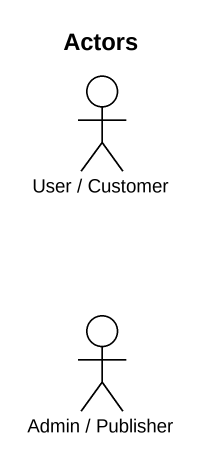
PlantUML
@startuml
title Actors
actor "User / Customer" as User_Customer
actor "Admin / Publisher" as Admin_Publisher
@enduml
